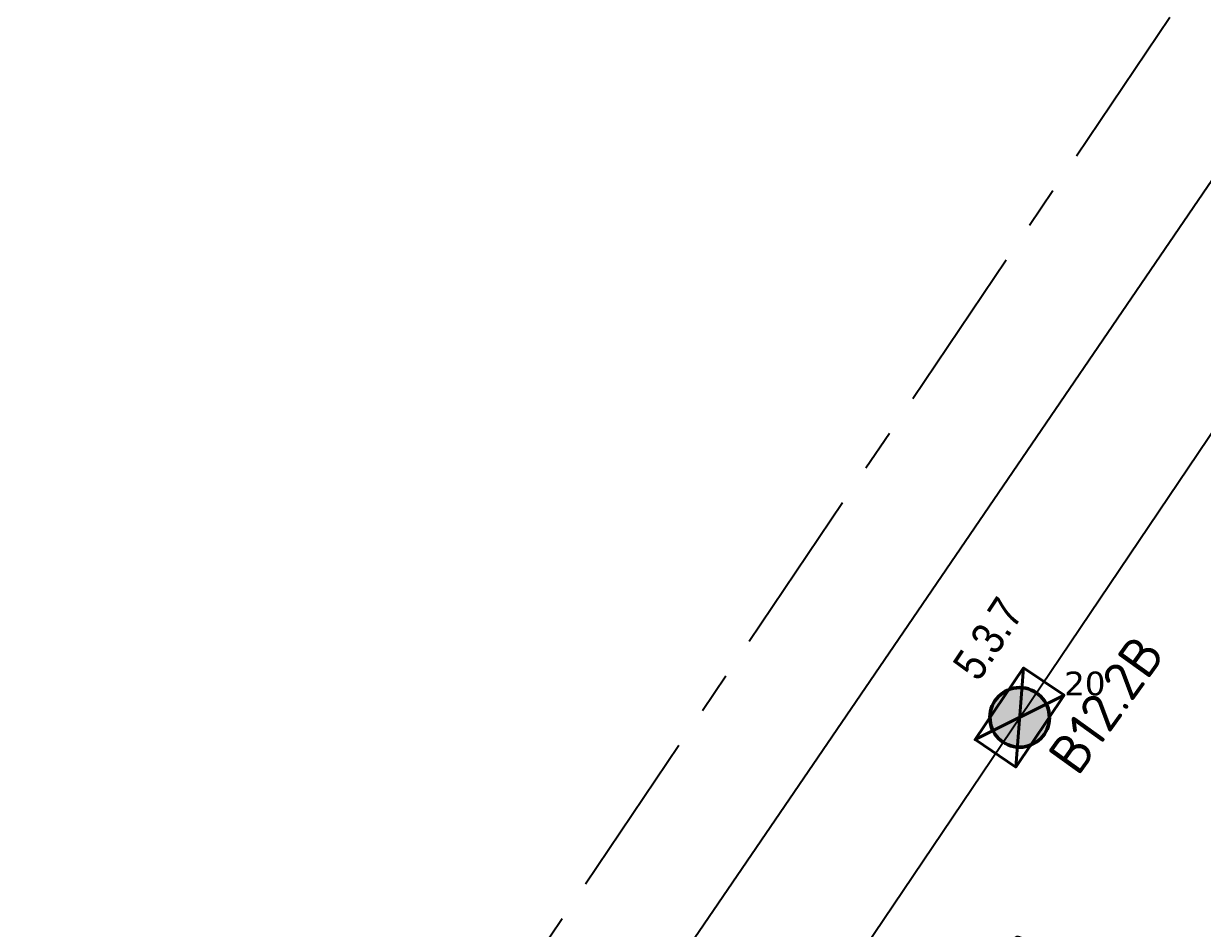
# Model space of a CAD drawing. Header units: millimetres. Extents: x -243740 to 150609, y -473655 to -165121.
# Drawn here: x 59462 to 68415, y -240820 to -233949 of the extents above; entities that cross this region are included whole.
import ezdxf
from ezdxf import colors
from ezdxf.entities.mleader import LeaderData, LeaderLine
from ezdxf.enums import TextEntityAlignment as Align
from ezdxf.math import Vec2, Vec3

# ---------------------------------------------------------------- set-up
doc = ezdxf.new("R2010")
doc.units = ezdxf.units.MM
doc.linetypes.add('Линия сетки', pattern=[22.225, 12.7, -3.175, 3.175, -3.175])
doc.layers.add('_Гр.ЩД-1В.5.3.I4.3', color=6, linetype='Continuous')
doc.layers.add('_освещение_dali', color=3, linetype='Continuous', lineweight=50)
doc.layers.add('DALLI', color=6, linetype='TRAY', lineweight=30)
doc.layers.add('сВЕтильники', color=7, linetype='Continuous', lineweight=40, true_color=0x600080)
doc.styles.add('ELine', font='txt.shx')
doc.styles.add('ISOCPEUR_1', font='isocpeur.ttf', dxfattribs={"height": 200})
doc.styles.get("Standard").update_dxf_attribs({"font": 'ARIALN.TTF'})
doc.styles.add('TableTextStyle', font='')
doc.styles.add('Шрифт - 200', font='', dxfattribs={"height": 200})
doc.styles.get('TableTextStyle').set_extended_font_data('VERDANA.TTF')
doc.styles.get('Шрифт - 200').set_extended_font_data('GOST Common', italic=True)
doc.linetypes.add('TRAY', pattern='A,12.119257,["_",ELine,S=4.5,R=90,X=0,Y=-1.555839],0.750382,["_",ELine,S=4.5,R=0,X=0,Y=-0.805849],1.314849,["_",ELine,S=4.5,R=0,X=0,Y=-0.805849],2.250029,["_",ELine,S=4.5,R=90,X=0,Y=-1.555839],13.565483', length=30)
doc.linetypes.add('Truba', pattern='A,3e-05,[4,MSH_7,S=1,R=0,X=0,Y=0],-3.022072', length=3.022102)

# ---------------------------------------------------------------- blocks, each defined once
blk = doc.blocks.new('A$C0249faeb')
at = {"layer": 'DALLI', "color": 0, "linetype": 'Линия сетки', "lineweight": -3, "ltscale": 100}
blk.add_lwpolyline([(-41894.6, 22211.3), (-58492.2, -2395.7), (-88015.3, 17517.9), (-71417.7, 42124.8)], close=True, dxfattribs=at)
blk = doc.blocks.new('_Dot')
at = {"color": 0, "linetype": 'ByBlock', "lineweight": -2}
blk.add_line((-0.5, 0), (-1, 0), dxfattribs=at)
at = {"color": 0, "linetype": 'ByBlock', "const_width": 0.5}
blk.add_lwpolyline([(-0.25, 0, 1), (0.25, 0, 1)], format="xyb", close=True, dxfattribs=at)
blk = doc.blocks.new('26494_2_0')
mesh = blk.add_polyface()
corners = [(0.186, 0.3285, -0.215), (0.186, -0.3285), (0.186, -0.3285, -0.215), (0.186, -0.3285), (0.186, 0.3285, -0.215), (0.186, 0.3285), (0.186, -0.3285, -0.215), (-0.186, -0.3285), (-0.186, -0.3285, -0.215), (-0.186, -0.3285), (0.186, -0.3285, -0.215), (0.186, -0.3285), (-0.186, -0.3285, -0.215), (-0.186, 0.3285), (-0.186, 0.3285, -0.215), (-0.186, 0.3285), (-0.186, -0.3285, -0.215), (-0.186, -0.3285), (-0.186, 0.3285, -0.215), (0.186, 0.3285), (0.186, 0.3285, -0.215), (0.186, 0.3285), (-0.186, 0.3285, -0.215), (-0.186, 0.3285), (0.186, 0.3285), (-0.186, -0.3285), (0.186, -0.3285), (-0.186, -0.3285), (0.186, 0.3285), (-0.186, 0.3285), (-0.186, 0.3285, -0.215), (0.186, -0.3285, -0.215), (-0.186, -0.3285, -0.215), (0.186, -0.3285, -0.215), (-0.186, 0.3285, -0.215), (0.186, 0.3285, -0.215)]
mesh.append_faces([[corners[k] for k in face] for face in [(0, 1, 2), (3, 4, 5), (6, 7, 8), (9, 10, 11), (12, 13, 14), (15, 16, 17), (18, 19, 20), (21, 22, 23), (24, 25, 26), (27, 28, 29), (30, 31, 32), (33, 34, 35)]])
blk = doc.blocks.new('dgdg')
at = {"layer": 'сВЕтильники', "lineweight": 40, "xscale": 1000, "yscale": 1000, "zscale": 1000, "rotation": 325.9999999999997}
blk.add_blockref('26494_2_0', (301667.2, 158218.9, 3150.6), dxfattribs=at)
at = {"layer": 'сВЕтильники', "style": 'ISOCPEUR_1'}
blk.add_text('В12.2В', height=300, rotation=54.29719, dxfattribs=at).set_placement((302109.6, 157763.3, 21000))
blk = doc.blocks.new('A$Cab2378fa')
at = {"lineweight": 25, "true_color": 0xfff5f5}
h = blk.add_hatch(color=7, dxfattribs=at)
h.dxf.hatch_style = 1
h.paths.add_polyline_path([(0, 0), (-141.6, -170.3, 0.174923), (3, -222.4, 0.197808), (162.3, -156.8)])
h.paths.add_polyline_path([(-163.2, 157.6), (0, 0), (147.8, 177.8, 0.175398), (3, 230.2, 0.209014)])
at = {"lineweight": 25}
h = blk.add_hatch(color=0, dxfattribs=at)
h.paths.add_polyline_path([(162.3, -156.8, 0.442338), (147.8, 177.8), (0, 0)])
h.paths.add_polyline_path([(-141.6, -170.3), (0, 0), (-163.2, 157.6, 0.430096)])
blk.add_circle((3, 3.9), 226.3)

msp = doc.modelspace()

# ---------------------------------------------------------------- linework, layer by layer
at = {"layer": '_Гр.ЩД-1В.5.3.I4.3', "ltscale": 100}
msp.add_lwpolyline([(110553.4, -307179.2), (104630.6, -303184.2), (111563.7, -292911.2), (82047.5, -273002.3), (97725.8, -249758.2), (91405.6, -245495.2), (77449.9, -266185.4), (70957.6, -261806.4), (84913.4, -241116.1), (78266.4, -236632.6), (64310.6, -257322.9), (57784.6, -252921.1), (71740.4, -232230.8)], dxfattribs=at)
at = {"layer": 'Defpoints', "color": 3, "ltscale": 100}
msp.add_lwpolyline([(55714.2, -253841.6), (72424.1, -229370.2), (101617.8, -249061.6), (84907.9, -273533)], close=True, dxfattribs=at)

# ---------------------------------------------------------------- block references
at = {"layer": '_освещение_dali', "color": 5, "ltscale": 100}
msp.add_blockref('A$Cab2378fa', (67024.3, -239222.2), dxfattribs=at)
at = {"layer": 'Defpoints', "color": 3, "ltscale": 100}
msp.add_blockref('A$C0249faeb', (143045.2, -270897.9), dxfattribs=at)
at = {"layer": 'Defpoints', "linetype": 'Truba'}
msp.add_blockref('dgdg', (-234640, -397437.2), dxfattribs=at)

# ---------------------------------------------------------------- texts
at = {"layer": '_Гр.ЩД-1В.5.3.I4.3', "ltscale": 100}
msp.add_text('5.3.7', height=250, rotation=56.52245, dxfattribs=at).set_placement((66953.5, -238729.1), align=Align.BOTTOM_CENTER)
at = {"layer": '_освещение_dali', "color": 254, "true_color": 0xc2d3e4, "style": 'TableTextStyle'}
msp.add_text('20', height=180, dxfattribs=at).set_placement((67365.1, -239050, 3150.6))

# ---------------------------------------------------------------- leaders
at = {"layer": '_освещение_dali'}
ml = msp.add_multileader_mtext('Standard', dxfattribs=at)
ml.set_content('{\\fISOCPEUR|b0|i1|c204|p34;ВТ5.3.20}', color=256, style='Шрифт - 200')
ml.set_leader_properties()
ml.set_arrow_properties(name='DOT')
ml.build(insert=Vec2(0, 0))
ml.multileader.update_dxf_attribs({"has_dogleg": 0, "text_left_attachment_type": 6, "text_right_attachment_type": 6, "arrow_head_size": 100})
ctx = ml.context
ctx.base_point, ctx.char_height, ctx.arrow_head_size, ctx.landing_gap_size, ctx.plane_origin, ctx.plane_x_axis, ctx.plane_y_axis = Vec3(66440, -242234), 250, 100, 200, Vec3(5039.7, -98898.6), Vec3(0.559193, 0.829038), Vec3(-0.829038, 0.559193)
ctx.left_attachment, ctx.right_attachment = 6, 6
notes = []
notes.append((ctx, [(0, (1, 1, 0), (66435.5, -242240.6), (0.559193, 0.829038), 8, [(1, [(64836.9, -242348.6)], 0, [])])]))
ctx.mtext.insert, ctx.mtext.text_direction, ctx.mtext.rotation, ctx.mtext.flow_direction = Vec3(66303.1, -241900.4), Vec3(0.559193, 0.829038), 0.977384, 5
for ctx, leaders in notes:
    for number, flags, end, landing, length, lines in leaders:
        leader = LeaderData()
        leader.index, (leader.has_last_leader_line, leader.has_dogleg_vector, leader.attachment_direction) = number, flags
        leader.last_leader_point, leader.dogleg_vector, leader.dogleg_length = Vec3(end), Vec3(landing), length
        for number, points, colour, breaks in lines:
            line = LeaderLine()
            line.index, line.vertices, line.color, line.breaks = number, Vec3.list(points), colors.encode_raw_color(colour), breaks
            leader.lines.append(line)
        ctx.leaders.append(leader)

doc.saveas('drawing.dxf')
